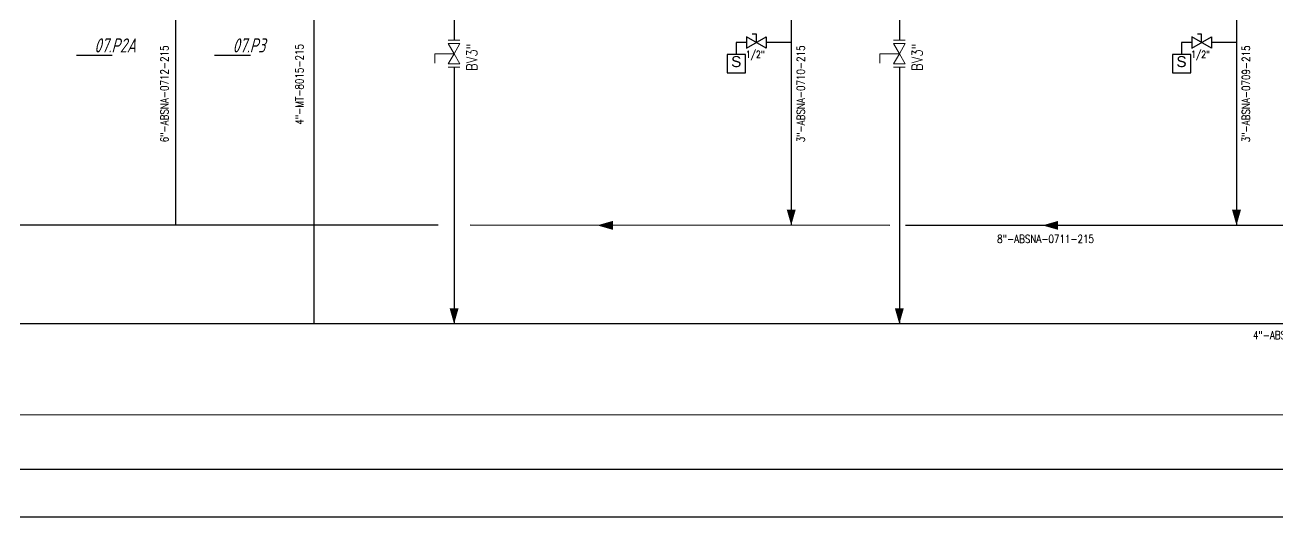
# Model space of a CAD drawing. Extents: x -29512 to 147477, y -5232 to 39709.
# Drawn here: x 140710.8 to 140799.3, y 10772 to 10806.7 of the extents above; entities that cross this region are included whole.
import ezdxf
from ezdxf.enums import TextEntityAlignment as Align

# ---------------------------------------------------------------- set-up
doc = ezdxf.new("R2010")
doc.units = 0
doc.layers.get('0').update_dxf_attribs({"linetype": 'CONTINUOUS'})
for name, color, linetype in [('DIMENSION', 3, 'CONTINUOUS'), ('NUVOLA', 6, 'CONTINUOUS'), ('P-707D', 7, 'CONTINUOUS'), ('RED', 1, 'CONTINUOUS'), ('S', 7, 'CONTINUOUS')]:
    doc.layers.add(name, color=color, linetype=linetype)
doc.layers.add('FITTING', color=7, linetype='CONTINUOUS', lineweight=13)
doc.layers.add('TAG', color=140, linetype='CONTINUOUS', lineweight=13)
doc.styles.add('A3', font='arial.ttf', dxfattribs={"height": 0.3})
doc.styles.add('Romans100', font='romans.shx', dxfattribs={"width": 0.8, "height": 200})
doc.styles.add('S', font='ITALIC', dxfattribs={"height": 6})
doc.styles.add('S25', font='SIMPLEX', dxfattribs={"width": 0.8, "height": 0.25})
doc.styles.add('STYLE4', font='isocp.shx', dxfattribs={"width": 0.8, "oblique": 15, "height": 2})

# ---------------------------------------------------------------- blocks, each defined once
blk = doc.blocks.new('PRESA', base_point=(1.75, 0.1))
for p, q in [((1.5, 0.1), (1.5, 0.6)), ((1.5, 0.6), (2, 0.6)), ((2, 0.6), (2, 0.1)), ((2, 0.1), (1.5, 0.1))]:
    blk.add_line(p, q)
at = {"style": 'S', "width": 1.2}
blk.add_attdef('1', text='', height=0.3, dxfattribs=at).set_placement((1.75, 0.2), align=Align.CENTER)
blk = doc.blocks.new('FRECC2', base_point=(19.5, 44))
at = {"layer": 'RED'}
blk.add_solid([(19.5, 44), (19.85, 44.1), (19.85, 43.9)], dxfattribs=at)

msp = doc.modelspace()

# ---------------------------------------------------------------- linework, layer by layer
for p, q in [((140763.1361, 10805.1079), (140761.7592, 10805.8947)), ((140761.7592, 10805.1079), (140763.1361, 10805.8947)), ((140761.7592, 10805.8947), (140761.7592, 10805.1079)), ((140762.4476, 10806.0914), (140762.1526, 10806.0914)), ((140762.4476, 10805.5013), (140762.4476, 10806.0914)), ((140763.1361, 10805.8947), (140763.1361, 10805.1079)), ((140794.5571, 10805.1079), (140793.1802, 10805.8947)), ((140793.1802, 10805.1079), (140794.5571, 10805.8947)), ((140793.1802, 10805.8947), (140793.1802, 10805.1079)), ((140793.8687, 10806.0914), (140793.5736, 10806.0914)), ((140793.8687, 10805.5013), (140793.8687, 10806.0914)), ((140794.5571, 10805.8947), (140794.5571, 10805.1079))]:
    msp.add_line(p, q)
at = {"color": 7, "lineweight": 20}
for p, q in [((140741.1127, 10804.7129), (140739.7473, 10804.7129)), ((140739.7473, 10804.0474), (140739.7473, 10804.7129)), ((140771.1683, 10804.0474), (140771.1683, 10804.7129)), ((140772.5338, 10804.7129), (140771.1683, 10804.7129))]:
    msp.add_line(p, q, dxfattribs=at)
at = {"color": 4, "lineweight": 20}
msp.add_line((140637.7005, 10779.2234), (140858.3047, 10779.2234), dxfattribs=at)
at = {"layer": 'DIMENSION', "color": 0, "linetype": 'ByBlock', "ltscale": 0.5}
for p, q in [((140741.1127, 10810.0282), (140741.1127, 10805.674)), ((140772.5338, 10810.0282), (140772.5338, 10805.674)), ((140761.0302, 10805.5013), (140761.0302, 10804.6556)), ((140761.7592, 10805.5013), (140761.0302, 10805.5013)), ((140764.9059, 10805.5013), (140763.1361, 10805.5013)), ((140792.4513, 10805.5013), (140792.4513, 10804.6556)), ((140793.1802, 10805.5013), (140792.4513, 10805.5013)), ((140796.3269, 10805.5013), (140794.5571, 10805.5013)), ((140741.1127, 10803.7517), (140741.1127, 10785.6344)), ((140772.5338, 10803.7517), (140772.5338, 10785.6344))]:
    msp.add_line(p, q, dxfattribs=at)
at = {"layer": 'DIMENSION', "color": 1}
for p, q in [((140714.4591, 10804.6012), (140716.9887, 10804.6012)), ((140724.2162, 10804.6012), (140726.7458, 10804.6012))]:
    msp.add_line(p, q, dxfattribs=at)
at = {"layer": 'FITTING', "lineweight": 20}
for p, q in [((140740.7006, 10805.674), (140741.5249, 10805.674)), ((140772.1216, 10805.674), (140772.9459, 10805.674)), ((140740.7006, 10803.7517), (140741.5249, 10803.7517)), ((140772.1216, 10803.7517), (140772.9459, 10803.7517))]:
    msp.add_line(p, q, dxfattribs=at)
at = {"layer": 'FITTING', "linetype": 'ByBlock', "ltscale": 0.5}
msp.add_line((140741.1127, 10792.5975), (140741.1127, 10787.9381), dxfattribs=at)
at = {"layer": 'FITTING', "lineweight": 20}
for points in [[(140741.1127, 10804.7129), (140740.7006, 10805.4267), (140741.5249, 10805.4267)], [(140772.5338, 10804.7129), (140772.1216, 10805.4267), (140772.9459, 10805.4267)], [(140741.1127, 10804.7129), (140740.7006, 10803.999), (140741.5249, 10803.999)], [(140772.5338, 10804.7129), (140772.1216, 10803.999), (140772.9459, 10803.999)]]:
    msp.add_lwpolyline(points, close=True, dxfattribs=at)
at = {"layer": 'NUVOLA', "color": 13}
for p, q in [((140648.5472, 10775.3815), (140857.3047, 10775.3815)), ((140674.7313, 10772.0199), (140837.4061, 10772.0199))]:
    msp.add_line(p, q, dxfattribs=at)
at = {"layer": 'P-707D', "color": 1, "lineweight": 25}
for p, q in [((140721.4663, 10792.5975), (140721.48, 10810.6083)), ((140764.9059, 10809.175), (140764.9059, 10792.5975)), ((140796.3269, 10809.175), (140796.3269, 10792.5975)), ((140739.9797, 10792.6004), (140704.3417, 10792.6064)), ((140771.8627, 10792.5995), (140742.2458, 10792.6004)), ((140802.4651, 10792.5985), (140772.9703, 10792.5994))]:
    msp.add_line(p, q, dxfattribs=at)
at = {"layer": 'P-707D'}
for p, q in [((140731.2485, 10785.6344), (140731.2485, 10810.6083)), ((140836.9134, 10785.6344), (140704.3417, 10785.6433))]:
    msp.add_line(p, q, dxfattribs=at)
at = {"layer": 'RED', "color": 0}
for points in [[(140741.1127, 10785.6344), (140741.4275, 10786.7359), (140740.798, 10786.7359)], [(140772.5338, 10785.6344), (140772.8485, 10786.7359), (140772.219, 10786.7359)]]:
    msp.add_solid(points, dxfattribs=at)

# ---------------------------------------------------------------- block references
ref = msp.add_blockref('PRESA', (140761.0302, 10803.3649), dxfattribs=dict(xscale=-2.581460861898449, yscale=2.581460861912547, zscale=2.581460861912586))
ref.add_attrib('1', 'S', dxfattribs={"height": 0.7744, "style": 'A3'}).set_placement((140761.0241, 10803.7676), align=Align.CENTER)
ref = msp.add_blockref('PRESA', (140792.4513, 10803.3649), dxfattribs=dict(xscale=-2.581460861898449, yscale=2.581460861912547, zscale=2.581460861912586))
ref.add_attrib('1', 'S', dxfattribs={"height": 0.7744, "style": 'A3'}).set_placement((140792.4451, 10803.7676), align=Align.CENTER)
at = {"zscale": 3.147229885305824}
for p, xscale, yscale, rotation in [((140751.2153, 10792.5975), -3.147229885304114, 3.147229885304114, 180), ((140764.9059, 10792.5975), -3.147229885305933, 3.147229885305933, 270), ((140782.6364, 10792.5975), -3.147229885304114, 3.147229885304114, 180), ((140796.3269, 10792.5975), -3.147229885305933, 3.147229885305933, 270)]:
    msp.add_blockref('FRECC2', p, dxfattribs=dict(at, xscale=xscale, yscale=yscale, rotation=rotation))

# ---------------------------------------------------------------- texts
at = {"layer": 'DIMENSION', "color": 1, "char_height": 1, "attachment_point": 1, "style": 'STYLE4'}
for s, insert in [('07.P2A}', (140715.7232, 10805.7977)), ('07.P3}', (140725.4802, 10805.7977))]:
    msp.add_mtext(s, dxfattribs=dict(at, insert=insert))
at = {"layer": 'S', "style": 'S25', "width": 0.8}
msp.add_text('4"-MT-8015-215', height=0.564567, rotation=90, dxfattribs=at).set_placement((140730.4793, 10805.3952), align=Align.RIGHT)
at = {"layer": 'S', "color": 2, "style": 'S25', "width": 0.8}
for s, p in [('6"-ABSNA-0712-215', (140720.9506, 10805.2905)), ('3"-ABSNA-0710-215', (140765.8571, 10805.2905)), ('3"-ABSNA-0709-215', (140797.2781, 10805.2905))]:
    msp.add_text(s, height=0.5646, rotation=90, dxfattribs=at).set_placement(p, align=Align.RIGHT)
at = {"layer": 'S', "style": 'S25', "width": 0.8}
for p in [(140763.0327, 10804.4193), (140794.4537, 10804.4193)]:
    msp.add_text('1/2"', height=0.5, dxfattribs=at).set_placement(p, align=Align.RIGHT)
at = {"layer": 'S', "color": 2, "style": 'S25', "width": 0.8}
for s, p in [('8"-ABSNA-0711-215', (140786.2703, 10791.3574)), ('4"-ABSNA-0715-215', (140804.3168, 10784.5707))]:
    msp.add_text(s, height=0.5646, dxfattribs=at).set_placement(p, align=Align.RIGHT)
at = {"layer": 'TAG', "color": 6, "lineweight": 20, "char_height": 0.75, "width": 7.302947, "attachment_point": 5, "rotation": 90, "style": 'Romans100'}
for insert in [(140742.3729, 10804.4625), (140773.7939, 10804.4625)]:
    msp.add_mtext('{BV3"}', dxfattribs=dict(at, insert=insert))

doc.saveas('drawing.dxf')
